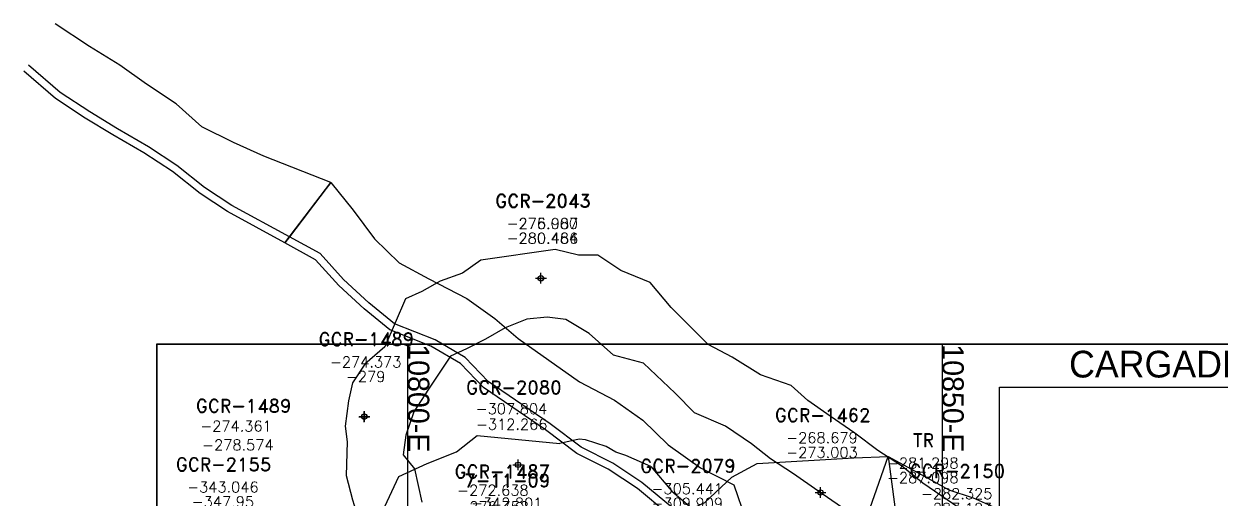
# Model space of a CAD drawing. Extents: x 10554 to 11088, y 9752 to 10019.
# Drawn here: x 10764.1 to 10876.1, y 9925.3 to 9969.8 of the extents above; entities that cross this region are included whole.
import ezdxf
from ezdxf.enums import TextEntityAlignment as Align

# ---------------------------------------------------------------- set-up
doc = ezdxf.new("R2010")
doc.units = 0
doc.header["$PDMODE"] = 34
doc.header["$PDSIZE"] = 0.5
doc.layers.get('0').update_dxf_attribs({"linetype": 'CONTINUOUS'})
for name, color, linetype in [('1', 7, 'CONTINUOUS'), ('CF-300-7716-N', 5, 'CONTINUOUS'), ('coordenadas', 7, 'CONTINUOUS'), ('COORTXT', 7, 'CONTINUOUS'), ('MARGEN', 7, 'CONTINUOUS'), ('MTEXT', 7, 'CONTINUOUS'), ('PE', 1, 'CONTINUOUS'), ('POL-12-SEPT.-06', 2, 'CONTINUOUS'), ('R-241-7710-E', 7, 'CONTINUOUS'), ('R-241-7710-E_FICH', 7, 'CONTINUOUS')]:
    doc.layers.add(name, color=color, linetype=linetype)
doc.styles.add('ROMAND', font='ROMAND.SHX')
doc.styles.add('ROMANS', font='ROMANS')
doc.dimstyles.get("Standard").update_dxf_attribs({"dimtxt": 1.25, "dimasz": 1, "dimexe": 1.25, "dimexo": 0.625, "dimgap": 1, "dimtad": 1, "dimzin": 9, "dimdsep": 46, "dimtxsty": 'Standard', "dimcen": 2.5, "dimaunit": 1, "dimadec": 4, "dimazin": 0, "dimtfac": 1, "dimtmove": 0, "dimatfit": 3, "dimfxl": 0, "dimtolj": 1, "dimtzin": 0, "dimarcsym": 0})

# ---------------------------------------------------------------- blocks, each defined once
blk = doc.blocks.new('F2')
blk.add_point((0, 0))
at = {"style": 'ROMAND'}
for tag, height, p in [('NOMBRE', 1.25, (0.2, 6.62)), ('CIELO', 1, (0.14, 4.62)), ('PISO', 1, (0.14, 3.25))]:
    blk.add_attdef(tag, text='', height=height, dxfattribs=at).set_placement(p, align=Align.CENTER)
at = {"style": 'ROMANS', "flags": 1}
for tag, p in [('MINA', (-0.07, -3.26)), ('LOCALIZACION', (-0.07, -4.93)), ('ESTRUCTURA', (-0.07, -6.62)), ('NIVEL', (-0.07, -8.29)), ('OBRA', (-0.07, -10.12)), ('FECHA', (-0.07, -11.79)), ('ATRAS', (-0.07, -13.48)), ('TOPOGRAFO', (2.67, -15.3))]:
    blk.add_attdef(tag, text='', height=1.25, dxfattribs=at).set_placement(p, align=Align.CENTER)
blk = doc.blocks.new('mar1a')
at = {"layer": 'MARGEN', "const_width": 0.001}
blk.add_lwpolyline([(0, 1), (1, 1), (1, 0), (0, 0)], close=True, dxfattribs=at)
at = {"layer": 'MARGEN', "style": 'ROMAND', "width": 0.7, "flags": 4}
for tag, height, p in [('TITULO', 0.0065, (0.86745, 0.03284)), ('TITULO', 0.0065, (0.86745, 0.02393)), ('TITULO', 0.0065, (0.86745, 0.01497)), ('NUMERO', 0.01115, (0.97431, 0.01271)), ('CAJON', 0.00446, (0.97523, 0.0016))]:
    blk.add_attdef(tag, text='', height=height, dxfattribs=at).set_placement(p, align=Align.CENTER)
at = {"layer": 'MTEXT', "style": 'ROMAND', "width": 0.7, "flags": 4}
for tag, p, height in [('ESCALA', (0.74285, 0.07125), 0.004), ('DISENO', (0.74342, 0.03808), 0.004), ('FECHA', (0.95039, 0.03309), 0.0035), ('REVISO', (0.73747, 0.02104), 0.004), ('ARCHIVO', (0.83686, 0.00225), 0.004)]:
    blk.add_attdef(tag, p, '', height=height, dxfattribs=at)
at = {"layer": 'MTEXT', "style": 'ROMAND', "width": 0.7}
for tag, p in [('COTAS', (0.74365, 0.05435)), ('NOMBRE', (0.74311, 0.0033))]:
    blk.add_attdef(tag, p, '', height=0.004, dxfattribs=at)

msp = doc.modelspace()

# ---------------------------------------------------------------- linework, layer by layer
at = {"layer": 'CF-300-7716-N'}
for points in [[(10792.78, 9954.93, -261.84), (10786.52, 9957.39, -260.97), (10783.68, 9958.66, -260.9), (10780.71, 9960.14, -260.83), (10778.33, 9962.3, -260.96), (10775.53, 9964.14, -260.99), (10773.05, 9965.89, -260.92), (10770.21, 9967.64, -260.75), (10766.99, 9969.76, -260.99)], [(10792.78, 9954.93, -259.4), (10786.52, 9957.39, -258.53), (10783.68, 9958.66, -258.46), (10780.71, 9960.14, -258.39), (10778.33, 9962.3, -258.52), (10775.53, 9964.14, -258.56), (10773.05, 9965.89, -258.48), (10770.21, 9967.64, -258.32), (10766.99, 9969.76, -258.55)], [(10788.48, 9949.29, -261.84), (10783.11, 9952.21, -260.97), (10780.55, 9953.9, -260.9), (10777.96, 9955.96, -260.83), (10775.3, 9957.71, -260.96), (10772.4, 9959.38, -260.99), (10769.81, 9960.96, -260.92), (10767.03, 9962.79, -260.75), (10764.07, 9965.33, -260.99)], [(10788.91, 9949.85, -258.17), (10783.54, 9952.78, -257.3), (10780.98, 9954.47, -257.23), (10778.39, 9956.52, -257.16), (10775.74, 9958.27, -257.29), (10772.83, 9959.94, -257.32), (10770.24, 9961.53, -257.25), (10767.46, 9963.36, -257.08), (10764.51, 9965.9, -257.32)], [(10792.78, 9954.93, -261.84), (10794.88, 9952.33, -261.78), (10796.88, 9949.67, -261.82), (10799.18, 9947.41, -261.96), (10801.95, 9945.93, -262), (10805.52, 9944.08, -262.05), (10808.14, 9942.22, -262.2), (10810.31, 9940.33, -262.41), (10816.04, 9936.28, -262.28), (10819.32, 9934.57, -262.36), (10821.97, 9932.69, -262.34), (10824.36, 9930.39, -262.92), (10827.38, 9928.25, -262.4), (10830.49, 9926.66, -262.48), (10832.67, 9920.29, -260.34)], [(10792.78, 9954.93, -259.4), (10794.88, 9952.33, -259.34), (10796.88, 9949.67, -259.38), (10799.18, 9947.41, -259.53), (10801.95, 9945.93, -259.57), (10805.52, 9944.08, -259.62), (10808.14, 9942.22, -259.76), (10810.31, 9940.33, -259.97), (10816.04, 9936.28, -259.85), (10819.32, 9934.57, -259.93), (10821.97, 9932.69, -259.91), (10824.36, 9930.39, -260.49), (10827.38, 9928.25, -259.96), (10830.49, 9926.66, -260.04), (10832.67, 9920.29, -257.91)], [(10824.32, 9923.93, -262.4), (10821.47, 9926.31, -262.92), (10818.74, 9928.12, -262.34), (10815.79, 9929.59, -262.36), (10812.86, 9931.79, -262.28), (10807.08, 9935.76, -262.41), (10804.92, 9938, -262.2), (10802.13, 9939.63, -262.05), (10798.31, 9941.16, -262), (10795.91, 9943.12, -261.96), (10793.54, 9945.3, -261.82), (10791.36, 9947.71, -261.78), (10788.48, 9949.29, -261.84)], [(10824.75, 9924.49, -258.73), (10821.9, 9926.87, -259.25), (10819.17, 9928.69, -258.67), (10816.22, 9930.16, -258.69), (10813.3, 9932.35, -258.61), (10807.51, 9936.33, -258.74), (10805.35, 9938.57, -258.53), (10802.56, 9940.2, -258.38), (10798.74, 9941.72, -258.33), (10796.34, 9943.68, -258.29), (10793.98, 9945.86, -258.15), (10791.79, 9948.28, -258.11), (10788.91, 9949.85, -258.17)], [(10841.32, 9918.97, -262.27), (10844.94, 9929.3, -267.14), (10847.08, 9913.05, -262.38)], [(10841.32, 9918.97, -259.83), (10844.94, 9929.3, -264.71), (10847.08, 9913.05, -259.94)]]:
    msp.add_polyline3d(points, dxfattribs=at)
at = {"layer": 'coordenadas', "color": 0}
msp.add_lwpolyline([(10776.5, 9838.3), (10909.5, 9838.3), (10909.5, 9939.8), (10776.5, 9939.8)], close=True, dxfattribs=at)
for points in [[(10800, 9838.3), (10800, 9939.8)], [(10850, 9838.3), (10850, 9939.8)]]:
    msp.add_lwpolyline(points, dxfattribs=at)
at = {"layer": 'COORTXT'}
msp.add_polyline3d([(10788.48, 9949.29, -261.84), (10792.78, 9954.93, -261.84), (10792.78, 9954.93, -259.4), (10792.35, 9954.37, -258.17), (10791.17, 9952.82, -257.64), (10790.09, 9951.4, -257.64), (10788.91, 9949.85, -258.17), (10788.48, 9949.29, -259.4), (10788.48, 9949.29, -261.84)], dxfattribs=at)
at = {"layer": 'R-241-7710-E'}
for points in [[(10813.79, 9948.66, -275.99), (10813.79, 9948.66, -275.99), (10806.83, 9947.67, -275.48), (10805.11, 9946.45, -275.32), (10803.02, 9945.7, -274.96), (10801.3, 9944.73, -274.91), (10799.78, 9944.06, -274.69), (10797.84, 9939.57, -274.32)], [(10813.79, 9948.66, -280.49), (10813.79, 9948.66, -280.49), (10806.83, 9947.67, -280.08), (10805.11, 9946.45, -279.82), (10803.02, 9945.7, -279.66), (10801.3, 9944.73, -279.51), (10799.78, 9944.06, -279.39), (10799.78, 9944.06, -279.39)], [(10828.09, 9939.78, -278.58), (10824.63, 9943.23, -277.77), (10822.65, 9945.56, -277.29), (10819.93, 9946.7, -276.6), (10817.77, 9948.12, -276.03), (10815.95, 9948.13, -275.83), (10813.79, 9948.66, -275.99)], [(10828.09, 9939.78, -282.58), (10824.63, 9943.23, -282.57), (10822.65, 9945.56, -281.99), (10819.93, 9946.7, -281.4), (10817.77, 9948.12, -281.03), (10815.95, 9948.13, -280.83), (10813.79, 9948.66, -280.49)], [(10799.78, 9944.06, -279.39), (10799.78, 9944.06, -279.39), (10799.78, 9944.06, -279.39), (10799.78, 9944.06, -279.39), (10799.78, 9944.06, -279.39), (10799.78, 9944.06, -279.39), (10797.84, 9939.57, -278.82)], [(10811.14, 9942.15, -275.48), (10811.14, 9942.15, -275.48), (10811.14, 9942.15, -275.48), (10809.11, 9941.33, -275.32), (10807.27, 9940.27, -274.96), (10805.49, 9939.38, -274.91), (10803.98, 9938.7, -274.69), (10801.92, 9935.59, -274.32)], [(10811.14, 9942.15, -280.08), (10811.14, 9942.15, -280.08), (10811.14, 9942.15, -280.08), (10809.11, 9941.33, -279.82), (10807.27, 9940.27, -279.66), (10805.49, 9939.38, -279.51), (10803.98, 9938.7, -279.39), (10803.98, 9938.7, -279.39)], [(10824.99, 9935.23, -278.58), (10822.04, 9938.04, -277.77), (10819.24, 9938.77, -277.29), (10816.97, 9940.8, -276.6), (10814.77, 9942.13, -276.03), (10813.04, 9942.32, -275.83), (10811.14, 9942.15, -275.48)], [(10824.99, 9935.23, -282.58), (10822.04, 9938.04, -282.57), (10819.24, 9938.77, -281.99), (10816.97, 9940.8, -281.4), (10814.77, 9942.13, -281.03), (10813.04, 9942.32, -280.83), (10811.14, 9942.15, -280.08)], [(10797.84, 9939.57, -274.32), (10797.84, 9939.57, -274.32), (10797.84, 9939.57, -274.32), (10797.84, 9939.57, -274.32), (10797.84, 9939.57, -274.32), (10797.84, 9939.57, -274.32), (10797.84, 9939.57, -274.32)], [(10837.42, 9934.54, -280.2), (10837.42, 9934.54, -280.2), (10837.42, 9934.54, -280.2), (10835.86, 9935.94, -279.78), (10832.98, 9936.93, -279.41), (10830.35, 9938.6, -278.71), (10828.09, 9939.78, -278.58), (10828.09, 9939.78, -278.58)], [(10837.42, 9934.54, -284.1), (10837.42, 9934.54, -284.1), (10837.42, 9934.54, -284.1), (10835.86, 9935.94, -283.78), (10832.98, 9936.93, -283.41), (10830.35, 9938.6, -283.11), (10828.09, 9939.78, -282.58), (10828.09, 9939.78, -282.58)], [(10803.98, 9938.7, -279.39), (10803.98, 9938.7, -279.39), (10803.98, 9938.7, -279.39), (10803.98, 9938.7, -279.39), (10803.98, 9938.7, -279.39), (10803.98, 9938.7, -279.39), (10801.92, 9935.59, -278.82)], [(10801.92, 9935.59, -274.32), (10801.92, 9935.59, -274.32), (10801.92, 9935.59, -274.32), (10801.92, 9935.59, -274.32), (10801.92, 9935.59, -274.32), (10801.92, 9935.59, -274.32), (10801.92, 9935.59, -274.32)], [(10833.91, 9929.07, -280.2), (10833.91, 9929.07, -280.2), (10833.91, 9929.07, -280.2), (10832.15, 9930.48, -279.78), (10829.71, 9932.14, -279.41), (10826.81, 9933.39, -278.71), (10824.99, 9935.23, -278.58), (10824.99, 9935.23, -278.58)], [(10833.91, 9929.07, -284.1), (10833.91, 9929.07, -284.1), (10833.91, 9929.07, -284.1), (10832.15, 9930.48, -283.78), (10829.71, 9932.14, -283.41), (10826.81, 9933.39, -283.11), (10824.99, 9935.23, -282.58), (10824.99, 9935.23, -282.58)], [(10853.22, 9923.33, -282.25), (10848.17, 9926.8, -281.22), (10846.18, 9928.43, -281.31), (10843.98, 9929.85, -280.69), (10841.82, 9931.47, -280.46), (10839.52, 9933.07, -280.32), (10837.42, 9934.54, -280.2)], [(10853.22, 9923.33, -287.15), (10848.17, 9926.8, -287.32), (10846.18, 9928.43, -286.81), (10843.98, 9929.85, -285.99), (10841.82, 9931.47, -285.16), (10839.52, 9933.07, -284.72), (10837.42, 9934.54, -284.1)], [(10794.14, 9932.14, -274.36), (10794.31, 9930.68, -274.37), (10794.22, 9927.52, -274.67), (10794.8, 9925.24, -274.8), (10795.75, 9922.24, -274.77)], [(10794.14, 9932.14, -278.27), (10794.31, 9930.68, -278.77), (10794.22, 9927.52, -278.67), (10794.8, 9925.24, -278.5), (10795.75, 9922.24, -278.17)], [(10801.8, 9928.63, -308.87), (10801.8, 9928.63, -308.87), (10801.8, 9928.63, -308.87), (10801.8, 9928.63, -308.87), (10804.54, 9929.75, -308.84), (10806.49, 9931.25, -308.1)], [(10801.8, 9928.63, -312.67), (10801.8, 9928.63, -312.67), (10801.8, 9928.63, -312.67), (10801.8, 9928.63, -312.67), (10804.54, 9929.75, -312.54), (10806.49, 9931.25, -312.3)], [(10806.49, 9931.25, -312.3), (10814.21, 9930.51, -311.76), (10814.21, 9930.51, -311.76), (10814.21, 9930.51, -311.76), (10814.21, 9930.51, -311.76)], [(10806.49, 9931.25, -308.1), (10814.21, 9930.51, -307.16), (10814.21, 9930.51, -307.16)], [(10822.73, 9928.36, -305.94), (10820.4, 9929.4, -306.77), (10819.46, 9929.71, -306.9), (10818.54, 9930.23, -306.94), (10816.62, 9930.86, -306.9), (10816.02, 9930.91, -307.17), (10814.21, 9930.51, -307.16)], [(10822.73, 9928.36, -310.74), (10820.4, 9929.4, -311.07), (10819.46, 9929.71, -311.2), (10818.54, 9930.23, -311.24), (10816.62, 9930.86, -311.6), (10816.02, 9930.91, -311.67), (10814.21, 9930.51, -311.76)], [(10799.57, 9929.47, -274.36), (10799.57, 9929.47, -274.36), (10799.57, 9929.47, -274.36), (10800.61, 9928.15, -274.8), (10801.29, 9925.02, -274.77)], [(10799.57, 9929.47, -278.27), (10799.57, 9929.47, -278.27), (10799.57, 9929.47, -278.27), (10800.61, 9928.15, -278.5), (10801.29, 9925.02, -278.17)], [(10832.67, 9928.63, -269.39), (10832.67, 9928.63, -269.39), (10841.71, 9929.17, -267.85), (10844.94, 9929.3, -267.14), (10847.81, 9927.73, -265.98), (10850.62, 9926.18, -265.23), (10852.88, 9925.44, -265.3)], [(10832.67, 9928.63, -273.69), (10832.67, 9928.63, -273.69), (10841.71, 9929.17, -272.95), (10844.94, 9929.3, -272.54), (10847.81, 9927.73, -272.08), (10850.62, 9926.18, -271.53), (10852.88, 9925.44, -271.1)], [(10849.27, 9917.07, -282.25), (10844.54, 9921.17, -281.22), (10842.56, 9922.8, -281.31), (10840.57, 9924.55, -280.69), (10838.36, 9926.09, -280.46), (10836.06, 9927.69, -280.32), (10833.91, 9929.07, -280.2)], [(10849.27, 9917.07, -287.15), (10844.54, 9921.17, -287.32), (10842.56, 9922.8, -286.81), (10840.57, 9924.55, -285.99), (10838.36, 9926.09, -285.16), (10836.06, 9927.69, -284.72), (10833.91, 9929.07, -284.1)], [(10792.81, 9915.04, -309.82), (10794.38, 9917.55, -309.2), (10795.33, 9920.17, -309.2), (10796.38, 9922.61, -308.8), (10797.83, 9924.61, -308.8), (10799.15, 9927.43, -308.88), (10801.8, 9928.63, -308.87)], [(10792.81, 9915.04, -313.82), (10794.38, 9917.55, -313.5), (10795.33, 9920.17, -313.4), (10796.38, 9922.61, -313.3), (10797.83, 9924.61, -313.1), (10799.15, 9927.43, -312.98), (10801.8, 9928.63, -312.67)], [(10822.73, 9928.36, -310.74), (10824.68, 9926.07, -310.39), (10826.36, 9924.67, -310.22)], [(10822.73, 9928.36, -305.94), (10822.73, 9928.36, -305.94), (10822.73, 9928.36, -305.94), (10822.73, 9928.36, -305.94), (10824.68, 9926.07, -306.19), (10826.36, 9924.67, -305.82)], [(10830.31, 9927.36, -268.78), (10830.31, 9927.36, -268.78), (10830.31, 9927.36, -268.78), (10830.31, 9927.36, -268.78), (10832.67, 9928.63, -269.39)], [(10830.31, 9927.36, -274.28), (10830.31, 9927.36, -274.28), (10830.31, 9927.36, -274.28), (10830.31, 9927.36, -274.28), (10832.67, 9928.63, -273.69)], [(10820.14, 9921.3, -269.26), (10820.14, 9921.3, -269.26), (10820.14, 9921.3, -269.26), (10822.51, 9922.56, -269.18), (10825.4, 9923.86, -269.17), (10827.77, 9925.01, -269.5), (10830.31, 9927.36, -268.78)], [(10820.14, 9921.3, -275.06), (10820.14, 9921.3, -275.06), (10820.14, 9921.3, -275.06), (10822.51, 9922.56, -274.78), (10825.4, 9923.86, -274.67), (10827.77, 9925.01, -274.3), (10830.31, 9927.36, -274.28)], [(10852.88, 9925.44, -265.3), (10852.88, 9925.44, -265.3), (10852.88, 9925.44, -265.3), (10856.52, 9923.82, -265.03), (10859.96, 9922.27, -264.26), (10862.34, 9919.86, -263.45), (10864.92, 9917.56, -263.73), (10867.32, 9915.61, -263.8)], [(10852.88, 9925.44, -271.1), (10852.88, 9925.44, -271.1), (10852.88, 9925.44, -271.1), (10856.52, 9923.82, -270.63), (10859.96, 9922.27, -269.96), (10862.34, 9919.86, -269.45), (10864.92, 9917.56, -269.13), (10867.32, 9915.61, -268.65)]]:
    msp.add_polyline3d(points, dxfattribs=at)
at = {"layer": 'R-241-7710-E', "color": 0}
for points in [[(10797.84, 9939.57, -274.32), (10795.98, 9937.95, -274.42), (10794.81, 9936.18, -274.22), (10794.43, 9934.5, -274.36), (10794.14, 9932.14, -274.36)], [(10797.84, 9939.57, -278.82), (10795.98, 9937.95, -278.62), (10794.81, 9936.18, -278.62), (10794.43, 9934.5, -278.27), (10794.14, 9932.14, -278.27)], [(10801.92, 9935.59, -274.32), (10800.56, 9933.48, -274.42), (10799.82, 9931.29, -274.22), (10799.57, 9929.47, -274.36)], [(10801.92, 9935.59, -278.82), (10800.56, 9933.48, -278.62), (10799.82, 9931.29, -278.62), (10799.57, 9929.47, -278.27)]]:
    msp.add_polyline3d(points, dxfattribs=at)

# ---------------------------------------------------------------- block references
msp.add_blockref('F2', (10809.1, 9919.81, -342.8)).add_auto_attribs({'NOMBRE': '7-11-09', 'CIELO': '-342.801', 'PISO': '-346.401'})
at = {"layer": 'PE', "color": 2, "xscale": 133, "yscale": 101.5, "zscale": 133}
msp.add_blockref('mar1a', (10776.5, 9838.3), dxfattribs=at)
at = {"layer": 'POL-12-SEPT.-06'}
for p, values in [((10812.43, 9945.97, -276), {'NOMBRE': 'GCR-2043', 'CIELO': '-276.000', 'PISO': '-280.464'}), ((10795.91, 9933.02, -274.37), {'NOMBRE': 'GCR-1489', 'CIELO': '-274.373', 'PISO': '-279'}), ((10838.6, 9925.93, -268.68), {'NOMBRE': 'GCR-1462', 'CIELO': '-268.679', 'PISO': '-273.003'}), ((10826, 9921.17, -305.44), {'NOMBRE': 'GCR-2079', 'CIELO': '-305.441', 'PISO': '-309.909'})]:
    msp.add_blockref('F2', p, dxfattribs=at).add_auto_attribs(values)
ref = msp.add_blockref('F2', (10810.31, 9928.52, -307.8), dxfattribs=at)
ref.add_attrib('NOMBRE', 'GCR-2080', dxfattribs={"layer": '0', "height": 1.25, "style": 'ROMAND'}).set_placement((10809.91, 9935.14, -307.8), align=Align.CENTER)
ref.add_attrib('CIELO', '-307.804', dxfattribs={"layer": '0', "height": 1, "style": 'ROMAND'}).set_placement((10809.69, 9933.26, -307.8), align=Align.CENTER)
ref.add_attrib('PISO', '-312.266', dxfattribs={"layer": '0', "height": 1, "style": 'ROMAND'}).set_placement((10809.71, 9931.81, -307.8), align=Align.CENTER)
at = {"layer": 'POL-12-SEPT.-06', "color": 3}
msp.add_blockref('F2', (10782.55, 9921.32, -343.05), dxfattribs=at).add_auto_attribs({'NOMBRE': 'GCR-2155', 'CIELO': '-343.046', 'PISO': '-347.95'})
at = {"layer": 'POL-12-SEPT.-06', "color": 5}
msp.add_blockref('F2', (10851.2, 9920.7, -282.33), dxfattribs=at).add_auto_attribs({'NOMBRE': 'GCR-2150', 'CIELO': '-282.325', 'PISO': '-287.123'})
at = {"layer": 'R-241-7710-E_FICH', "color": 3}
msp.add_blockref('F2', (10812.45, 9945.97, -275.99), dxfattribs=at).add_auto_attribs({'NOMBRE': 'GCR-2043', 'CIELO': '-275.987', 'PISO': '-280.486'})
at = {"layer": 'R-241-7710-E_FICH', "color": 4}
ref = msp.add_blockref('F2', (10795.93, 9933.04, -274.36), dxfattribs=at)
ref.add_attrib('NOMBRE', 'GCR-1489', dxfattribs={"layer": '0', "height": 1.25, "style": 'ROMAND'}).set_placement((10784.63, 9933.42, -274.36), align=Align.CENTER)
ref.add_attrib('CIELO', '-274.361', dxfattribs={"layer": '0', "height": 1, "style": 'ROMAND'}).set_placement((10783.92, 9931.65, -274.36), align=Align.CENTER)
ref.add_attrib('PISO', '-278.574', dxfattribs={"layer": '0', "height": 1, "style": 'ROMAND'}).set_placement((10784.09, 9929.88, -274.36), align=Align.CENTER)
at = {"layer": 'R-241-7710-E_FICH'}
msp.add_blockref('F2', (10848.03, 9923.57, -281.3), dxfattribs=at).add_auto_attribs({'NOMBRE': 'TR', 'CIELO': '-281.298', 'PISO': '-287.098'})
ref = msp.add_blockref('F2', (10804.53, 9915.88, -272.64), dxfattribs=at)
ref.add_attrib('NOMBRE', 'GCR-1487', dxfattribs={"layer": '0', "height": 1.25, "style": 'ROMAND'}).set_placement((10808.83, 9927.27, -272.64), align=Align.CENTER)
ref.add_attrib('CIELO', '-272.638', dxfattribs={"layer": '0', "height": 1, "style": 'ROMAND'}).set_placement((10807.95, 9925.64, -272.64), align=Align.CENTER)
ref.add_attrib('PISO', '-276.752', dxfattribs={"layer": '0', "height": 1, "style": 'ROMAND'}).set_placement((10807.97, 9924.09, -272.64), align=Align.CENTER)

# ---------------------------------------------------------------- texts
at = {"layer": '1', "color": 3, "insert": (10861.86, 9939.19), "char_height": 2.5, "width": 64.4028, "attachment_point": 1}
msp.add_mtext('{\\C2;CARGADERO # 25 }', dxfattribs=at)
at = {"layer": 'COORTXT', "color": 0}
for s, p in [('10800-E', (10800, 9939.8)), ('10850-E', (10850, 9939.8))]:
    msp.add_text(s, height=2, rotation=270, dxfattribs=at).set_placement(p)

# ---------------------------------------------------------------- leaders
at = {"layer": '1', "color": 1}
msp.add_leader([(10855.35, 9909.41), (10855.35, 9935.77), (10915.65, 9935.77)], dimstyle='Standard', override={"dimgap": 1, "dimtad": 0}, dxfattribs=at)

doc.saveas('drawing.dxf')
